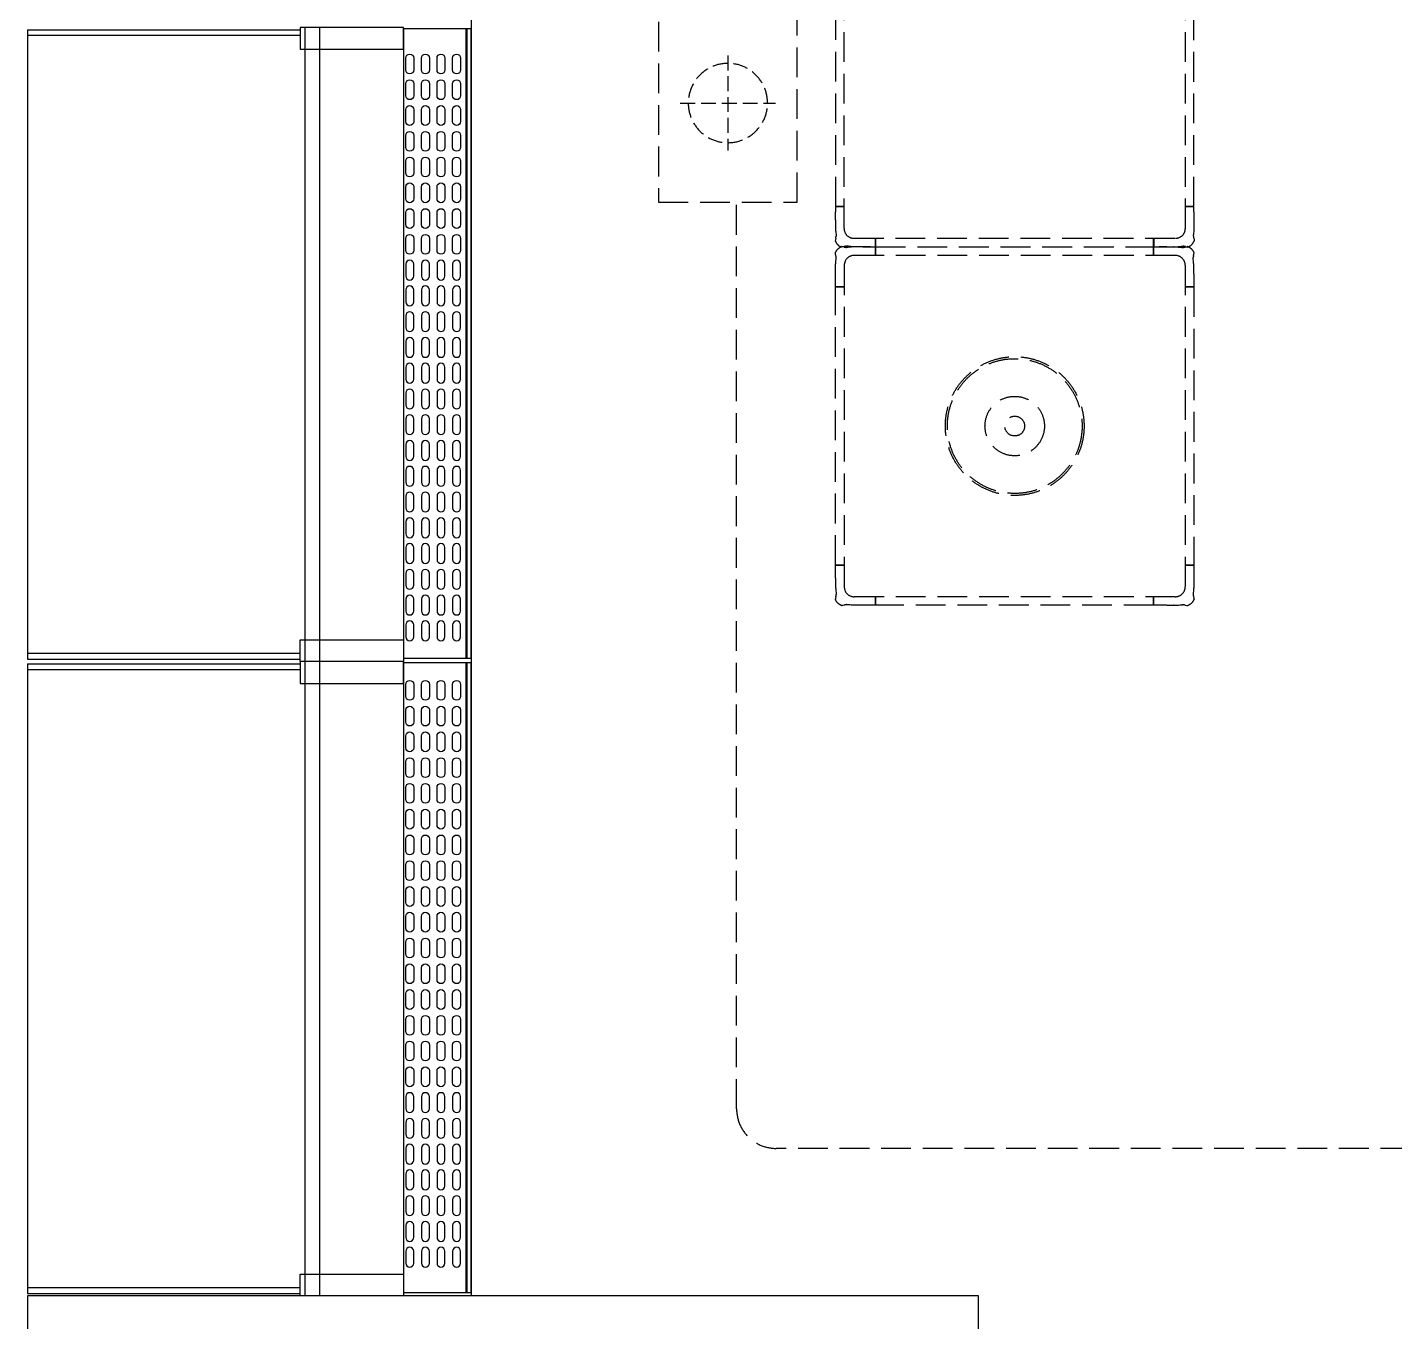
# Model space of a CAD drawing. Extents: x -284868 to 304789, y -137694 to 137894.
# Drawn here: x 56470 to 59920, y 13442 to 16707 of the extents above; entities that cross this region are included whole.
import ezdxf

# ---------------------------------------------------------------- set-up
doc = ezdxf.new("R2010")
doc.units = 0
doc.linetypes.add('DASH', pattern=[0.35, 0.25, -0.1])
doc.layers.get('0').update_dxf_attribs({"linetype": 'CONTINUOUS'})
for name, color, linetype in [('0-建筑外轮廓', 8, 'CONTINUOUS'), ('0-窗', 11, 'CONTINUOUS'), ('F-地漏', 8, 'CONTINUOUS'), ('P-平面家具', 3, 'CONTINUOUS')]:
    doc.layers.add(name, color=color, linetype=linetype)

# ---------------------------------------------------------------- blocks, each defined once
blk = doc.blocks.new('A$C3B8026B3')
for p, q in [((949.5, 52095), (949.5, 50605)), ((949.5, 50495), (949.5, 49005))]:
    blk.add_line(p, q)
at = {"elevation": 0}
for points in [[(0, 52144), (688, 52144), (688, 52129.5), (0, 52129.5)], [(0, 50556), (688, 50556), (688, 50570.5), (0, 50570.5)], [(0, 50544), (688, 50544), (688, 50529.5), (0, 50529.5)], [(0, 48956), (688, 48956), (688, 48970.5), (0, 48970.5)]]:
    blk.add_lwpolyline(points, dxfattribs=at)
for points in [[(0, 52144), (0, 50556)], [(700, 52150), (700, 50550)], [(737.5, 52150), (737.5, 50550)], [(0, 50544), (0, 48956)], [(700, 50550), (700, 48950)], [(737.5, 50550), (737.5, 48950)]]:
    blk.add_lwpolyline(points)
for points in [[(688, 52150), (688, 52095), (949.5, 52095), (949.5, 52150)], [(688, 50550), (688, 50605), (949.5, 50605), (949.5, 50550)], [(688, 50550), (688, 50495), (949.5, 50495), (949.5, 50550)], [(688, 48950), (688, 49005), (949.5, 49005), (949.5, 48950)]]:
    blk.add_lwpolyline(points, close=True)
blk = doc.blocks.new('A$C770634BF')
at = {"layer": '0-建筑外轮廓', "color": 42}
blk.add_lwpolyline([(750, -3950), (-1650, -3950), (-1650, -4150), (-950, -4150), (-950, -5250), (-1650, -5250), (-1650, -5450), (750, -5450)], close=True, dxfattribs=at)
blk = doc.blocks.new('A$C678165FB')
for p, q in [((-36642.5, 48906, 0), (-36642.6, 50494)), ((-36640.4, 48906, 0), (-36640.5, 50494)), ((-36642.5, 47306, 0), (-36642.5, 48894)), ((-36640.4, 47306, 0), (-36640.4, 48894))]:
    blk.add_line(p, q)
blk.add_lwpolyline([(-36801.8, 52098.6), (-36630.5, 52098.6), (-36630.5, 47300)])
for points in [[(-36630, 48906), (-36630.1, 50494), (-36800.6, 50494), (-36800.5, 48906)], [(-36630, 47306), (-36630, 48894), (-36800.5, 48894), (-36800.5, 47306)]]:
    blk.add_lwpolyline(points, close=True)
for points in [[(-36775, 50420), (-36775, 50390, -1), (-36795, 50390), (-36795, 50420, -0.999999)], [(-36735.6, 50420), (-36735.6, 50390, -1), (-36755.6, 50390), (-36755.6, 50420, -0.999999)], [(-36696.3, 50420), (-36696.3, 50390, -1), (-36716.3, 50390), (-36716.3, 50420, -0.999999)], [(-36656.9, 50420), (-36656.9, 50390, -1), (-36676.9, 50390), (-36676.9, 50420, -0.999999)], [(-36775, 50355), (-36775, 50325, -1), (-36795, 50325), (-36795, 50355, -0.999999)], [(-36735.6, 50355), (-36735.6, 50325, -1), (-36755.6, 50325), (-36755.6, 50355, -0.999999)], [(-36696.3, 50355), (-36696.3, 50325, -1), (-36716.3, 50325), (-36716.3, 50355, -0.999999)], [(-36656.9, 50355), (-36656.9, 50325, -1), (-36676.9, 50325), (-36676.9, 50355, -0.999999)], [(-36775, 50290), (-36775, 50260, -1), (-36795, 50260), (-36795, 50290, -0.999999)], [(-36735.6, 50290), (-36735.6, 50260, -1), (-36755.6, 50260), (-36755.6, 50290, -0.999999)], [(-36696.3, 50290), (-36696.3, 50260, -1), (-36716.3, 50260), (-36716.3, 50290, -0.999999)], [(-36656.9, 50290), (-36656.9, 50260, -1), (-36676.9, 50260), (-36676.9, 50290, -0.999999)], [(-36775, 50225), (-36775, 50195, -1), (-36795, 50195), (-36795, 50225, -0.999999)], [(-36735.6, 50225), (-36735.6, 50195, -1), (-36755.6, 50195), (-36755.6, 50225, -0.999999)], [(-36696.3, 50225), (-36696.3, 50195, -1), (-36716.3, 50195), (-36716.3, 50225, -0.999999)], [(-36656.9, 50225), (-36656.9, 50195, -1), (-36676.9, 50195), (-36676.9, 50225, -0.999999)], [(-36775, 50160), (-36775, 50130, -1), (-36795, 50130), (-36795, 50160, -0.999999)], [(-36735.6, 50160), (-36735.6, 50130, -1), (-36755.6, 50130), (-36755.6, 50160, -0.999999)], [(-36696.3, 50160), (-36696.3, 50130, -1), (-36716.3, 50130), (-36716.3, 50160, -0.999999)], [(-36656.9, 50160), (-36656.9, 50130, -1), (-36676.9, 50130), (-36676.9, 50160, -0.999999)], [(-36775, 50095), (-36775, 50065, -1), (-36795, 50065), (-36795, 50095, -0.999999)], [(-36735.6, 50095), (-36735.6, 50065, -1), (-36755.6, 50065), (-36755.6, 50095, -0.999999)], [(-36696.3, 50095), (-36696.3, 50065, -1), (-36716.3, 50065), (-36716.3, 50095, -0.999999)], [(-36656.9, 50095), (-36656.9, 50065, -1), (-36676.9, 50065), (-36676.9, 50095, -0.999999)], [(-36775, 50030), (-36775, 50000, -1), (-36795, 50000), (-36795, 50030, -0.999999)], [(-36735.6, 50030), (-36735.6, 50000, -1), (-36755.6, 50000), (-36755.6, 50030, -0.999999)], [(-36696.3, 50030), (-36696.3, 50000, -1), (-36716.3, 50000), (-36716.3, 50030, -0.999999)], [(-36656.9, 50030), (-36656.9, 50000, -1), (-36676.9, 50000), (-36676.9, 50030, -0.999999)], [(-36775, 49965), (-36775, 49935, -1), (-36795, 49935), (-36795, 49965, -0.999999)], [(-36735.6, 49965), (-36735.6, 49935, -1), (-36755.6, 49935), (-36755.6, 49965, -0.999999)], [(-36696.3, 49965), (-36696.3, 49935, -1), (-36716.3, 49935), (-36716.3, 49965, -0.999999)], [(-36656.9, 49965), (-36656.9, 49935, -1), (-36676.9, 49935), (-36676.9, 49965, -0.999999)], [(-36775, 49870), (-36775, 49900, 1), (-36795, 49900), (-36795, 49870, 0.999999)], [(-36735.6, 49870), (-36735.6, 49900, 1), (-36755.6, 49900), (-36755.6, 49870, 0.999999)], [(-36696.3, 49870), (-36696.3, 49900, 1), (-36716.3, 49900), (-36716.3, 49870, 0.999999)], [(-36656.9, 49870), (-36656.9, 49900, 1), (-36676.9, 49900), (-36676.9, 49870, 0.999999)], [(-36775, 49805), (-36775, 49835, 1), (-36795, 49835), (-36795, 49805, 0.999999)], [(-36735.6, 49805), (-36735.6, 49835, 1), (-36755.6, 49835), (-36755.6, 49805, 0.999999)], [(-36696.3, 49805), (-36696.3, 49835, 1), (-36716.3, 49835), (-36716.3, 49805, 0.999999)], [(-36656.9, 49805), (-36656.9, 49835, 1), (-36676.9, 49835), (-36676.9, 49805, 0.999999)], [(-36775, 49740), (-36775, 49770, 1), (-36795, 49770), (-36795, 49740, 0.999999)], [(-36735.6, 49740), (-36735.6, 49770, 1), (-36755.6, 49770), (-36755.6, 49740, 0.999999)], [(-36696.3, 49740), (-36696.3, 49770, 1), (-36716.3, 49770), (-36716.3, 49740, 0.999999)], [(-36656.9, 49740), (-36656.9, 49770, 1), (-36676.9, 49770), (-36676.9, 49740, 0.999999)], [(-36775, 49675), (-36775, 49705, 1), (-36795, 49705), (-36795, 49675, 0.999999)], [(-36735.6, 49675), (-36735.6, 49705, 1), (-36755.6, 49705), (-36755.6, 49675, 0.999999)], [(-36696.3, 49675), (-36696.3, 49705, 1), (-36716.3, 49705), (-36716.3, 49675, 0.999999)], [(-36656.9, 49675), (-36656.9, 49705, 1), (-36676.9, 49705), (-36676.9, 49675, 0.999999)], [(-36775, 49610), (-36775, 49640, 1), (-36795, 49640), (-36795, 49610, 0.999999)], [(-36735.6, 49610), (-36735.6, 49640, 1), (-36755.6, 49640), (-36755.6, 49610, 0.999999)], [(-36696.3, 49610), (-36696.3, 49640, 1), (-36716.3, 49640), (-36716.3, 49610, 0.999999)], [(-36656.9, 49610), (-36656.9, 49640, 1), (-36676.9, 49640), (-36676.9, 49610, 0.999999)], [(-36775, 49545), (-36775, 49575, 1), (-36795, 49575), (-36795, 49545, 0.999999)], [(-36735.6, 49545), (-36735.6, 49575, 1), (-36755.6, 49575), (-36755.6, 49545, 0.999999)], [(-36696.3, 49545), (-36696.3, 49575, 1), (-36716.3, 49575), (-36716.3, 49545, 0.999999)], [(-36656.9, 49545), (-36656.9, 49575, 1), (-36676.9, 49575), (-36676.9, 49545, 0.999999)], [(-36775, 49480), (-36775, 49510, 1), (-36795, 49510), (-36795, 49480, 0.999999)], [(-36735.6, 49480), (-36735.6, 49510, 1), (-36755.6, 49510), (-36755.6, 49480, 0.999999)], [(-36696.3, 49480), (-36696.3, 49510, 1), (-36716.3, 49510), (-36716.3, 49480, 0.999999)], [(-36656.9, 49480), (-36656.9, 49510, 1), (-36676.9, 49510), (-36676.9, 49480, 0.999999)], [(-36775, 49415), (-36775, 49445, 1), (-36795, 49445), (-36795, 49415, 0.999999)], [(-36735.6, 49415), (-36735.6, 49445, 1), (-36755.6, 49445), (-36755.6, 49415, 0.999999)], [(-36696.3, 49415), (-36696.3, 49445, 1), (-36716.3, 49445), (-36716.3, 49415, 0.999999)], [(-36656.9, 49415), (-36656.9, 49445, 1), (-36676.9, 49445), (-36676.9, 49415, 0.999999)], [(-36775, 49350), (-36775, 49380, 1), (-36795, 49380), (-36795, 49350, 0.999999)], [(-36735.6, 49350), (-36735.6, 49380, 1), (-36755.6, 49380), (-36755.6, 49350, 0.999999)], [(-36696.3, 49350), (-36696.3, 49380, 1), (-36716.3, 49380), (-36716.3, 49350, 0.999999)], [(-36656.9, 49350), (-36656.9, 49380, 1), (-36676.9, 49380), (-36676.9, 49350, 0.999999)], [(-36775, 49285), (-36775, 49315, 1), (-36795, 49315), (-36795, 49285, 0.999999)], [(-36735.6, 49285), (-36735.6, 49315, 1), (-36755.6, 49315), (-36755.6, 49285, 0.999999)], [(-36696.3, 49285), (-36696.3, 49315, 1), (-36716.3, 49315), (-36716.3, 49285, 0.999999)], [(-36656.9, 49285), (-36656.9, 49315, 1), (-36676.9, 49315), (-36676.9, 49285, 0.999999)], [(-36775, 49220), (-36775, 49250, 1), (-36795, 49250), (-36795, 49220, 0.999999)], [(-36735.6, 49220), (-36735.6, 49250, 1), (-36755.6, 49250), (-36755.6, 49220, 0.999999)], [(-36696.3, 49220), (-36696.3, 49250, 1), (-36716.3, 49250), (-36716.3, 49220, 0.999999)], [(-36656.9, 49220), (-36656.9, 49250, 1), (-36676.9, 49250), (-36676.9, 49220, 0.999999)], [(-36775, 49155), (-36775, 49185, 1), (-36795, 49185), (-36795, 49155, 0.999999)], [(-36735.6, 49155), (-36735.6, 49185, 1), (-36755.6, 49185), (-36755.6, 49155, 0.999999)], [(-36696.3, 49155), (-36696.3, 49185, 1), (-36716.3, 49185), (-36716.3, 49155, 0.999999)], [(-36656.9, 49155), (-36656.9, 49185, 1), (-36676.9, 49185), (-36676.9, 49155, 0.999999)], [(-36775, 49090), (-36775, 49120, 1), (-36795, 49120), (-36795, 49090, 0.999999)], [(-36735.6, 49090), (-36735.6, 49120, 1), (-36755.6, 49120), (-36755.6, 49090, 0.999999)], [(-36696.3, 49090), (-36696.3, 49120, 1), (-36716.3, 49120), (-36716.3, 49090, 0.999999)], [(-36656.9, 49090), (-36656.9, 49120, 1), (-36676.9, 49120), (-36676.9, 49090, 0.999999)], [(-36775, 49025), (-36775, 49055, 1), (-36795, 49055), (-36795, 49025, 0.999999)], [(-36735.6, 49025), (-36735.6, 49055, 1), (-36755.6, 49055), (-36755.6, 49025, 0.999999)], [(-36696.3, 49025), (-36696.3, 49055, 1), (-36716.3, 49055), (-36716.3, 49025, 0.999999)], [(-36656.9, 49025), (-36656.9, 49055, 1), (-36676.9, 49055), (-36676.9, 49025, 0.999999)], [(-36775, 48960), (-36775, 48990, 1), (-36795, 48990), (-36795, 48960, 0.999999)], [(-36735.6, 48960), (-36735.6, 48990, 1), (-36755.6, 48990), (-36755.6, 48960, 0.999999)], [(-36696.3, 48960), (-36696.3, 48990, 1), (-36716.3, 48990), (-36716.3, 48960, 0.999999)], [(-36656.9, 48960), (-36656.9, 48990, 1), (-36676.9, 48990), (-36676.9, 48960, 0.999999)], [(-36775, 48840), (-36775, 48810, -1), (-36795, 48810), (-36795, 48840, -0.999999)], [(-36735.6, 48840), (-36735.6, 48810, -1), (-36755.6, 48810), (-36755.6, 48840, -0.999999)], [(-36696.3, 48840), (-36696.3, 48810, -1), (-36716.3, 48810), (-36716.3, 48840, -0.999999)], [(-36656.9, 48840), (-36656.9, 48810, -1), (-36676.9, 48810), (-36676.9, 48840, -0.999999)], [(-36775, 48775), (-36775, 48745, -1), (-36795, 48745), (-36795, 48775, -0.999999)], [(-36735.6, 48775), (-36735.6, 48745, -1), (-36755.6, 48745), (-36755.6, 48775, -0.999999)], [(-36696.3, 48775), (-36696.3, 48745, -1), (-36716.3, 48745), (-36716.3, 48775, -0.999999)], [(-36656.9, 48775), (-36656.9, 48745, -1), (-36676.9, 48745), (-36676.9, 48775, -0.999999)], [(-36775, 48710), (-36775, 48680, -1), (-36795, 48680), (-36795, 48710, -0.999999)], [(-36735.6, 48710), (-36735.6, 48680, -1), (-36755.6, 48680), (-36755.6, 48710, -0.999999)], [(-36696.3, 48710), (-36696.3, 48680, -1), (-36716.3, 48680), (-36716.3, 48710, -0.999999)], [(-36656.9, 48710), (-36656.9, 48680, -1), (-36676.9, 48680), (-36676.9, 48710, -0.999999)], [(-36775, 48645), (-36775, 48615, -1), (-36795, 48615), (-36795, 48645, -0.999999)], [(-36735.6, 48645), (-36735.6, 48615, -1), (-36755.6, 48615), (-36755.6, 48645, -0.999999)], [(-36696.3, 48645), (-36696.3, 48615, -1), (-36716.3, 48615), (-36716.3, 48645, -0.999999)], [(-36656.9, 48645), (-36656.9, 48615, -1), (-36676.9, 48615), (-36676.9, 48645, -0.999999)], [(-36775, 48580), (-36775, 48550, -1), (-36795, 48550), (-36795, 48580, -0.999999)], [(-36735.6, 48580), (-36735.6, 48550, -1), (-36755.6, 48550), (-36755.6, 48580, -0.999999)], [(-36696.3, 48580), (-36696.3, 48550, -1), (-36716.3, 48550), (-36716.3, 48580, -0.999999)], [(-36656.9, 48580), (-36656.9, 48550, -1), (-36676.9, 48550), (-36676.9, 48580, -0.999999)], [(-36775, 48515), (-36775, 48485, -1), (-36795, 48485), (-36795, 48515, -0.999999)], [(-36735.6, 48515), (-36735.6, 48485, -1), (-36755.6, 48485), (-36755.6, 48515, -0.999999)], [(-36696.3, 48515), (-36696.3, 48485, -1), (-36716.3, 48485), (-36716.3, 48515, -0.999999)], [(-36656.9, 48515), (-36656.9, 48485, -1), (-36676.9, 48485), (-36676.9, 48515, -0.999999)], [(-36775, 48450), (-36775, 48420, -1), (-36795, 48420), (-36795, 48450, -0.999999)], [(-36735.6, 48450), (-36735.6, 48420, -1), (-36755.6, 48420), (-36755.6, 48450, -0.999999)], [(-36696.3, 48450), (-36696.3, 48420, -1), (-36716.3, 48420), (-36716.3, 48450, -0.999999)], [(-36656.9, 48450), (-36656.9, 48420, -1), (-36676.9, 48420), (-36676.9, 48450, -0.999999)], [(-36775, 48385), (-36775, 48355, -1), (-36795, 48355), (-36795, 48385, -0.999999)], [(-36735.6, 48385), (-36735.6, 48355, -1), (-36755.6, 48355), (-36755.6, 48385, -0.999999)], [(-36696.3, 48385), (-36696.3, 48355, -1), (-36716.3, 48355), (-36716.3, 48385, -0.999999)], [(-36656.9, 48385), (-36656.9, 48355, -1), (-36676.9, 48355), (-36676.9, 48385, -0.999999)], [(-36775, 48320), (-36775, 48290, -1), (-36795, 48290), (-36795, 48320, -0.999999)], [(-36735.6, 48320), (-36735.6, 48290, -1), (-36755.6, 48290), (-36755.6, 48320, -0.999999)], [(-36696.3, 48320), (-36696.3, 48290, -1), (-36716.3, 48290), (-36716.3, 48320, -0.999999)], [(-36656.9, 48320), (-36656.9, 48290, -1), (-36676.9, 48290), (-36676.9, 48320, -0.999999)], [(-36775, 48255), (-36775, 48225, -1), (-36795, 48225), (-36795, 48255, -0.999999)], [(-36735.6, 48255), (-36735.6, 48225, -1), (-36755.6, 48225), (-36755.6, 48255, -0.999999)], [(-36696.3, 48255), (-36696.3, 48225, -1), (-36716.3, 48225), (-36716.3, 48255, -0.999999)], [(-36656.9, 48255), (-36656.9, 48225, -1), (-36676.9, 48225), (-36676.9, 48255, -0.999999)], [(-36775, 48190), (-36775, 48160, -1), (-36795, 48160), (-36795, 48190, -0.999999)], [(-36735.6, 48190), (-36735.6, 48160, -1), (-36755.6, 48160), (-36755.6, 48190, -0.999999)], [(-36696.3, 48190), (-36696.3, 48160, -1), (-36716.3, 48160), (-36716.3, 48190, -0.999999)], [(-36656.9, 48190), (-36656.9, 48160, -1), (-36676.9, 48160), (-36676.9, 48190, -0.999999)], [(-36775, 48125), (-36775, 48095, -1), (-36795, 48095), (-36795, 48125, -0.999999)], [(-36735.6, 48125), (-36735.6, 48095, -1), (-36755.6, 48095), (-36755.6, 48125, -0.999999)], [(-36696.3, 48125), (-36696.3, 48095, -1), (-36716.3, 48095), (-36716.3, 48125, -0.999999)], [(-36656.9, 48125), (-36656.9, 48095, -1), (-36676.9, 48095), (-36676.9, 48125, -0.999999)], [(-36775, 48060), (-36775, 48030, -1), (-36795, 48030), (-36795, 48060, -0.999999)], [(-36735.6, 48060), (-36735.6, 48030, -1), (-36755.6, 48030), (-36755.6, 48060, -0.999999)], [(-36696.3, 48060), (-36696.3, 48030, -1), (-36716.3, 48030), (-36716.3, 48060, -0.999999)], [(-36656.9, 48060), (-36656.9, 48030, -1), (-36676.9, 48030), (-36676.9, 48060, -0.999999)], [(-36775, 47995), (-36775, 47965, -1), (-36795, 47965), (-36795, 47995, -0.999999)], [(-36735.6, 47995), (-36735.6, 47965, -1), (-36755.6, 47965), (-36755.6, 47995, -0.999999)], [(-36696.3, 47995), (-36696.3, 47965, -1), (-36716.3, 47965), (-36716.3, 47995, -0.999999)], [(-36656.9, 47995), (-36656.9, 47965, -1), (-36676.9, 47965), (-36676.9, 47995, -0.999999)], [(-36775, 47930), (-36775, 47900, -1), (-36795, 47900), (-36795, 47930, -0.999999)], [(-36735.6, 47930), (-36735.6, 47900, -1), (-36755.6, 47900), (-36755.6, 47930, -0.999999)], [(-36696.3, 47930), (-36696.3, 47900, -1), (-36716.3, 47900), (-36716.3, 47930, -0.999999)], [(-36656.9, 47930), (-36656.9, 47900, -1), (-36676.9, 47900), (-36676.9, 47930, -0.999999)], [(-36775, 47865), (-36775, 47835, -1), (-36795, 47835), (-36795, 47865, -0.999999)], [(-36735.6, 47865), (-36735.6, 47835, -1), (-36755.6, 47835), (-36755.6, 47865, -0.999999)], [(-36696.3, 47865), (-36696.3, 47835, -1), (-36716.3, 47835), (-36716.3, 47865, -0.999999)], [(-36656.9, 47865), (-36656.9, 47835, -1), (-36676.9, 47835), (-36676.9, 47865, -0.999999)], [(-36775, 47770), (-36775, 47800, 1), (-36795, 47800), (-36795, 47770, 0.999999)], [(-36735.6, 47770), (-36735.6, 47800, 1), (-36755.6, 47800), (-36755.6, 47770, 0.999999)], [(-36696.3, 47770), (-36696.3, 47800, 1), (-36716.3, 47800), (-36716.3, 47770, 0.999999)], [(-36656.9, 47770), (-36656.9, 47800, 1), (-36676.9, 47800), (-36676.9, 47770, 0.999999)], [(-36775, 47705), (-36775, 47735, 1), (-36795, 47735), (-36795, 47705, 0.999999)], [(-36735.6, 47705), (-36735.6, 47735, 1), (-36755.6, 47735), (-36755.6, 47705, 0.999999)], [(-36696.3, 47705), (-36696.3, 47735, 1), (-36716.3, 47735), (-36716.3, 47705, 0.999999)], [(-36656.9, 47705), (-36656.9, 47735, 1), (-36676.9, 47735), (-36676.9, 47705, 0.999999)], [(-36775, 47640), (-36775, 47670, 1), (-36795, 47670), (-36795, 47640, 0.999999)], [(-36735.6, 47640), (-36735.6, 47670, 1), (-36755.6, 47670), (-36755.6, 47640, 0.999999)], [(-36696.3, 47640), (-36696.3, 47670, 1), (-36716.3, 47670), (-36716.3, 47640, 0.999999)], [(-36656.9, 47640), (-36656.9, 47670, 1), (-36676.9, 47670), (-36676.9, 47640, 0.999999)], [(-36775, 47575), (-36775, 47605, 1), (-36795, 47605), (-36795, 47575, 0.999999)], [(-36735.6, 47575), (-36735.6, 47605, 1), (-36755.6, 47605), (-36755.6, 47575, 0.999999)], [(-36696.3, 47575), (-36696.3, 47605, 1), (-36716.3, 47605), (-36716.3, 47575, 0.999999)], [(-36656.9, 47575), (-36656.9, 47605, 1), (-36676.9, 47605), (-36676.9, 47575, 0.999999)], [(-36775, 47510), (-36775, 47540, 1), (-36795, 47540), (-36795, 47510, 0.999999)], [(-36735.6, 47510), (-36735.6, 47540, 1), (-36755.6, 47540), (-36755.6, 47510, 0.999999)], [(-36696.3, 47510), (-36696.3, 47540, 1), (-36716.3, 47540), (-36716.3, 47510, 0.999999)], [(-36656.9, 47510), (-36656.9, 47540, 1), (-36676.9, 47540), (-36676.9, 47510, 0.999999)], [(-36775, 47445), (-36775, 47475, 1), (-36795, 47475), (-36795, 47445, 0.999999)], [(-36735.6, 47445), (-36735.6, 47475, 1), (-36755.6, 47475), (-36755.6, 47445, 0.999999)], [(-36696.3, 47445), (-36696.3, 47475, 1), (-36716.3, 47475), (-36716.3, 47445, 0.999999)], [(-36656.9, 47445), (-36656.9, 47475, 1), (-36676.9, 47475), (-36676.9, 47445, 0.999999)], [(-36775, 47380), (-36775, 47410, 1), (-36795, 47410), (-36795, 47380, 0.999999)], [(-36735.6, 47380), (-36735.6, 47410, 1), (-36755.6, 47410), (-36755.6, 47380, 0.999999)], [(-36696.3, 47380), (-36696.3, 47410, 1), (-36716.3, 47410), (-36716.3, 47380, 0.999999)], [(-36656.9, 47380), (-36656.9, 47410, 1), (-36676.9, 47410), (-36676.9, 47380, 0.999999)]]:
    blk.add_lwpolyline(points, format="xyb", close=True)
blk = doc.blocks.new('dsa')
at = {"layer": 'P-平面家具', "linetype": 'DASH', "ltscale": 300}
for p, q in [((-57228.1, -249540.9), (-57228.1, -248410.5)), ((-56367, -249540.9), (-56367, -248410.5)), ((-57249.7, -248465.5), (-57249.7, -249485.9)), ((-56345.4, -249485.9), (-56345.4, -248465.5)), ((-57249.7, -249485.9), (-57249.6, -249485.9)), ((-57249.6, -249486.9), (-57249.7, -249486.9)), ((-57249.7, -249486.9), (-57249.7, -249499.5)), ((-57228.1, -249485.9), (-57249.6, -249485.9)), ((-57228.1, -249486.9), (-57249.6, -249486.9)), ((-57248.6, -249485.9), (-57248.7, -249485.9)), ((-57248.7, -249485.9), (-57248.7, -249486.9)), ((-57228.1, -249485.9), (-57248.6, -249485.9)), ((-56346.5, -249485.9), (-56367, -249485.9)), ((-56345.5, -249485.9), (-56367, -249485.9)), ((-56345.5, -249486.9), (-56367, -249486.9)), ((-56346.5, -249485.9), (-56346.4, -249485.9)), ((-56346.4, -249486.9), (-56346.4, -249485.9)), ((-56345.4, -249485.9), (-56345.5, -249485.9)), ((-56345.5, -249486.9), (-56345.4, -249486.9)), ((-56345.4, -249499.5), (-56345.4, -249486.9)), ((-57249.8, -249536.1), (-57249.8, -249535.9)), ((-56345.3, -249536.1), (-56345.3, -249535.9)), ((-57203.1, -249565.9), (-56392, -249565.9)), ((-57149.1, -249587.4), (-57149.1, -249565.9)), ((-57149.1, -249586.4), (-57149.1, -249565.9)), ((-57148.1, -249587.4), (-57148.1, -249565.9)), ((-56447, -249586.4), (-56447, -249565.9)), ((-56447, -249587.4), (-56447, -249565.9)), ((-56446, -249587.4), (-56446, -249565.9)), ((-56392.3, -249609.1), (-57202.7, -249609.1)), ((-57198.1, -249587.6), (-57198.3, -249587.6)), ((-57197.7, -249587.4), (-57197.9, -249587.4)), ((-57161.7, -249587.5), (-57149.1, -249587.5)), ((-57161.3, -249587.5), (-57148.7, -249587.5)), ((-57149.1, -249586.4), (-57149.1, -249586.5)), ((-57149.1, -249586.5), (-57148.1, -249586.5)), ((-57149.1, -249587.4), (-57149.1, -249587.5)), ((-57148.7, -249587.5), (-57148.7, -249587.5)), ((-57148.7, -249609.1), (-57148.7, -249587.5)), ((-57148.7, -249609.1), (-57148.7, -249588.5)), ((-57148.7, -249588.5), (-57148.7, -249588.5)), ((-57148.7, -249588.5), (-57147.7, -249588.5)), ((-57148.1, -249587.5), (-57148.1, -249587.4)), ((-57148.1, -249587.5), (-56447, -249587.5)), ((-57147.7, -249587.5), (-57147.7, -249587.5)), ((-57147.7, -249609.1), (-57147.7, -249587.5)), ((-57147.7, -249587.5), (-56447.3, -249587.5)), ((-56447.3, -249587.5), (-56447.3, -249587.5)), ((-56447.3, -249609.1), (-56447.3, -249587.5)), ((-56447.3, -249609.1), (-56447.3, -249588.5)), ((-56447.3, -249588.5), (-56447.3, -249588.5)), ((-56447.3, -249588.5), (-56446.3, -249588.5)), ((-56447, -249586.4), (-56447, -249586.5)), ((-56447, -249586.5), (-56446, -249586.5)), ((-56447, -249587.5), (-56447, -249587.4)), ((-56446.3, -249587.5), (-56446.3, -249587.5)), ((-56446.3, -249609.1), (-56446.3, -249587.5)), ((-56446.3, -249587.5), (-56433.8, -249587.5)), ((-56446, -249587.4), (-56446, -249587.5)), ((-56446, -249587.5), (-56433.4, -249587.5)), ((-56397.1, -249587.4), (-56397.4, -249587.4)), ((-56396.8, -249587.6), (-56397, -249587.6)), ((-57249.4, -249639.1), (-57249.4, -249638.8)), ((-57227.7, -249634.1), (-57227.7, -250445.1)), ((-56367.3, -249634.1), (-56367.3, -250445.1)), ((-56345.6, -249639.1), (-56345.6, -249638.8)), ((-57249.3, -249688.1), (-57249.3, -249675.5)), ((-56345.7, -249675.5), (-56345.7, -249688.1)), ((-57249.3, -249688.1), (-57249.3, -249688.1)), ((-57227.7, -249688.1), (-57249.3, -249688.1)), ((-57249.3, -249689.1), (-57249.3, -249689.1)), ((-57227.7, -249689.1), (-57249.3, -249689.1)), ((-57249.3, -250390.1), (-57249.3, -249689.1)), ((-57227.7, -249688.1), (-57248.3, -249688.1)), ((-57248.3, -249688.1), (-57248.3, -249688.1)), ((-57248.3, -249689.1), (-57248.3, -249688.1)), ((-56345.8, -249688.1), (-56367.3, -249688.1)), ((-56346.8, -249688.1), (-56367.3, -249688.1)), ((-56345.8, -249689.1), (-56367.3, -249689.1)), ((-56346.8, -249688.1), (-56346.7, -249688.1)), ((-56346.7, -249688.1), (-56346.7, -249689.1)), ((-56345.8, -249688.1), (-56345.7, -249688.1)), ((-56345.7, -249689.1), (-56345.8, -249689.1)), ((-56345.7, -249689.1), (-56345.7, -250390.1)), ((-57249.3, -250390.1), (-57249.3, -250390.1)), ((-57227.7, -250390.1), (-57249.3, -250390.1)), ((-57249.3, -250391.1), (-57249.3, -250391.1)), ((-57227.7, -250391.1), (-57249.3, -250391.1)), ((-57249.3, -250403.7), (-57249.3, -250391.1)), ((-57227.7, -250390.1), (-57248.3, -250390.1)), ((-57248.3, -250390.1), (-57248.3, -250390.1)), ((-57248.3, -250391.1), (-57248.3, -250390.1)), ((-56346.8, -250390.1), (-56367.3, -250390.1)), ((-56345.8, -250390.1), (-56367.3, -250390.1)), ((-56345.8, -250391.1), (-56367.3, -250391.1)), ((-56346.8, -250390.1), (-56346.7, -250390.1)), ((-56346.7, -250390.1), (-56346.7, -250391.1)), ((-56345.7, -250390.1), (-56345.8, -250390.1)), ((-56345.8, -250391.1), (-56345.7, -250391.1)), ((-56345.7, -250391.1), (-56345.7, -250403.7)), ((-57249.4, -250440.4), (-57249.4, -250440.1)), ((-56392.3, -250470.1), (-57202.7, -250470.1)), ((-57148.7, -250491.7), (-57148.7, -250470.1)), ((-57148.7, -250490.7), (-57148.7, -250470.1)), ((-57147.7, -250491.7), (-57147.7, -250470.1)), ((-56447.3, -250490.7), (-56447.3, -250470.1)), ((-56447.3, -250491.7), (-56447.3, -250470.1)), ((-56446.3, -250491.7), (-56446.3, -250470.1)), ((-56345.6, -250440.4), (-56345.6, -250440.1)), ((-57197.7, -250491.8), (-57197.9, -250491.8)), ((-57148.7, -250491.7), (-57161.3, -250491.7)), ((-57148.7, -250490.7), (-57148.7, -250490.7)), ((-57147.7, -250490.7), (-57148.7, -250490.7)), ((-57148.7, -250491.7), (-57148.7, -250491.7)), ((-57147.7, -250491.7), (-57147.7, -250491.7)), ((-56447.3, -250491.7), (-57147.7, -250491.7)), ((-56447.3, -250490.7), (-56447.3, -250490.7)), ((-56446.3, -250490.7), (-56447.3, -250490.7)), ((-56447.3, -250491.7), (-56447.3, -250491.7)), ((-56446.3, -250491.7), (-56446.3, -250491.7)), ((-56433.8, -250491.7), (-56446.3, -250491.7)), ((-56397.1, -250491.8), (-56397.4, -250491.8))]:
    blk.add_line(p, q, dxfattribs=at)
for points in [[(-57249.7, -249519.1), (-57249.7, -249531.4), (-57249.8, -249535.9)], [(-57249.8, -249536.1), (-57249.8, -249538.2), (-57249.7, -249540.1), (-57249.7, -249541.8), (-57249.6, -249543.4), (-57249.4, -249546.2), (-57249.2, -249548.7), (-57248.9, -249551.9), (-57248.4, -249555.5), (-57248.2, -249557.1), (-57248.1, -249558.4), (-57248.1, -249558.9), (-57248.1, -249559.4), (-57248.1, -249559.9), (-57248.1, -249560.2), (-57248.1, -249560.5)], [(-56345.3, -249536.1), (-56345.3, -249538.2), (-56345.3, -249540.1), (-56345.4, -249541.8), (-56345.5, -249543.4), (-56345.7, -249546.2), (-56345.9, -249548.7), (-56346.2, -249551.9), (-56346.7, -249555.5), (-56346.8, -249557.1), (-56347, -249558.4), (-56347, -249558.9), (-56347, -249559.4), (-56347, -249559.9), (-56347, -249560.2), (-56346.9, -249560.5)], [(-56345.4, -249519.1), (-56345.3, -249531.4), (-56345.3, -249535.9)], [(-57249.2, -249565.9), (-57250, -249569.7), (-57250.4, -249572)], [(-56345.9, -249565.9), (-56345.1, -249569.7), (-56344.7, -249572)], [(-57248.8, -249609), (-57249.6, -249605.2), (-57250, -249603)], [(-57228.1, -249587), (-57231.9, -249587.8), (-57234.2, -249588.2)], [(-57227.8, -249587.9), (-57231.6, -249587.2), (-57233.8, -249586.7)], [(-57198.3, -249587.6), (-57200.4, -249587.6), (-57202.3, -249587.5), (-57204, -249587.5), (-57205.6, -249587.4), (-57208.4, -249587.2), (-57210.9, -249587), (-57214.1, -249586.7), (-57217.7, -249586.2), (-57219.3, -249586), (-57220.6, -249585.9), (-57221.1, -249585.9), (-57221.6, -249585.9), (-57222.1, -249585.9), (-57222.4, -249585.9), (-57222.7, -249585.9)], [(-57197.9, -249587.4), (-57200, -249587.4), (-57201.9, -249587.4), (-57203.6, -249587.5), (-57205.3, -249587.5), (-57208.1, -249587.7), (-57210.5, -249587.9), (-57213.7, -249588.3), (-57217.4, -249588.7), (-57218.9, -249588.9), (-57220.2, -249589), (-57220.8, -249589.1), (-57221.3, -249589.1), (-57221.7, -249589.1), (-57222.1, -249589.1), (-57222.4, -249589)], [(-57181.3, -249587.5), (-57193.6, -249587.5), (-57198.1, -249587.6)], [(-57180.9, -249587.4), (-57193.2, -249587.4), (-57197.7, -249587.4)], [(-56414.1, -249587.4), (-56401.8, -249587.4), (-56397.4, -249587.4)], [(-56413.8, -249587.5), (-56401.5, -249587.5), (-56397, -249587.6)], [(-56397.1, -249587.4), (-56395, -249587.4), (-56393.1, -249587.4), (-56391.4, -249587.5), (-56389.8, -249587.5), (-56387, -249587.7), (-56384.6, -249587.9), (-56381.3, -249588.3), (-56377.7, -249588.7), (-56376.2, -249588.9), (-56374.8, -249589), (-56374.3, -249589.1), (-56373.8, -249589.1), (-56373.3, -249589.1), (-56373, -249589.1), (-56372.7, -249589)], [(-56396.8, -249587.6), (-56394.7, -249587.6), (-56392.8, -249587.5), (-56391.1, -249587.5), (-56389.5, -249587.4), (-56386.6, -249587.2), (-56384.2, -249587), (-56381, -249586.7), (-56377.3, -249586.2), (-56375.8, -249586), (-56374.5, -249585.9), (-56373.9, -249585.9), (-56373.4, -249585.9), (-56373, -249585.9), (-56372.6, -249585.9), (-56372.4, -249585.9)], [(-56367.3, -249587.9), (-56363.5, -249587.2), (-56361.2, -249586.7)], [(-56366.9, -249587), (-56363.2, -249587.8), (-56360.9, -249588.2)], [(-56346.2, -249609), (-56345.5, -249605.2), (-56345, -249603)], [(-57249.4, -249638.8), (-57249.4, -249636.8), (-57249.4, -249634.8), (-57249.3, -249633.2), (-57249.3, -249631.5), (-57249.1, -249628.7), (-57248.9, -249626.3), (-57248.5, -249623.1), (-57248.1, -249619.4), (-57247.9, -249617.9), (-57247.8, -249616.6), (-57247.7, -249616), (-57247.7, -249615.5), (-57247.7, -249615.1), (-57247.7, -249614.7), (-57247.8, -249614.4)], [(-57249.3, -249655.8), (-57249.4, -249643.6), (-57249.4, -249639.1)], [(-56345.6, -249638.8), (-56345.6, -249636.8), (-56345.7, -249634.8), (-56345.7, -249633.2), (-56345.8, -249631.5), (-56346, -249628.7), (-56346.2, -249626.3), (-56346.6, -249623.1), (-56347, -249619.4), (-56347.2, -249617.9), (-56347.3, -249616.6), (-56347.3, -249616), (-56347.4, -249615.5), (-56347.4, -249615.1), (-56347.3, -249614.7), (-56347.3, -249614.4)], [(-56345.7, -249655.8), (-56345.7, -249643.6), (-56345.6, -249639.1)], [(-57249.3, -250423.4), (-57249.4, -250435.6), (-57249.4, -250440.1)], [(-56345.7, -250423.4), (-56345.7, -250435.6), (-56345.6, -250440.1)], [(-57248.8, -250470.2), (-57249.6, -250474), (-57250, -250476.2)], [(-57249.4, -250440.4), (-57249.4, -250442.5), (-57249.4, -250444.4), (-57249.3, -250446.1), (-57249.3, -250447.7), (-57249.1, -250450.5), (-57248.9, -250452.9), (-57248.5, -250456.2), (-57248.1, -250459.8), (-57247.9, -250461.3), (-57247.8, -250462.6), (-57247.7, -250463.2), (-57247.7, -250463.7), (-57247.7, -250464.1), (-57247.7, -250464.5), (-57247.8, -250464.8)], [(-56345.6, -250440.4), (-56345.6, -250442.5), (-56345.7, -250444.4), (-56345.7, -250446.1), (-56345.8, -250447.7), (-56346, -250450.5), (-56346.2, -250452.9), (-56346.6, -250456.2), (-56347, -250459.8), (-56347.2, -250461.3), (-56347.3, -250462.6), (-56347.3, -250463.2), (-56347.4, -250463.7), (-56347.4, -250464.1), (-56347.3, -250464.5), (-56347.3, -250464.8)], [(-56346.2, -250470.2), (-56345.5, -250474), (-56345, -250476.2)], [(-57227.8, -250491.3), (-57231.6, -250492), (-57233.8, -250492.5)], [(-57197.9, -250491.8), (-57200, -250491.8), (-57201.9, -250491.8), (-57203.6, -250491.8), (-57205.3, -250491.7), (-57208.1, -250491.5), (-57210.5, -250491.3), (-57213.7, -250490.9), (-57217.4, -250490.5), (-57218.9, -250490.3), (-57220.2, -250490.2), (-57220.8, -250490.1), (-57221.3, -250490.1), (-57221.7, -250490.1), (-57222.1, -250490.2), (-57222.4, -250490.2)], [(-57180.9, -250491.8), (-57193.2, -250491.8), (-57197.7, -250491.8)], [(-56414.1, -250491.8), (-56401.8, -250491.8), (-56397.4, -250491.8)], [(-56397.1, -250491.8), (-56395, -250491.8), (-56393.1, -250491.8), (-56391.4, -250491.8), (-56389.8, -250491.7), (-56387, -250491.5), (-56384.6, -250491.3), (-56381.3, -250490.9), (-56377.7, -250490.5), (-56376.2, -250490.3), (-56374.8, -250490.2), (-56374.3, -250490.1), (-56373.8, -250490.1), (-56373.3, -250490.1), (-56373, -250490.2), (-56372.7, -250490.2)], [(-56367.3, -250491.3), (-56363.5, -250492), (-56361.2, -250492.5)]]:
    blk.add_lwpolyline(points, dxfattribs=at)
for radius in [175, 170]:
    blk.add_circle((-56797.5, -250039.6), radius, dxfattribs=at)
at = {"layer": 'P-平面家具', "color": 251, "linetype": 'DASH', "ltscale": 300}
for radius in [75, 25]:
    blk.add_circle((-56797.5, -250039.6), radius, dxfattribs=at)
at = {"layer": 'P-平面家具', "linetype": 'DASH', "ltscale": 300}
for centre, radius, start, end in [((-65733.2, -249497.2), 8483.5, 359.8523, 359.98496), ((-47861.9, -249497.2), 8483.5, 180.01504, 180.1477), ((-57203.1, -249540.9), 25, 180, 270), ((-56392, -249540.9), 25, 270, 0), ((-57249.7, -249572.1), 0.745, 169.5381, 201.808), ((-57579.1, -249497.4), 337, 348.2606, 348.838), ((-57401.6, -249532.5), 156, 348.8878, 349.6745), ((-56193.4, -249532.5), 156, 190.3255, 191.1122), ((-56015.9, -249497.4), 337, 191.162, 191.7394), ((-56345.4, -249572.1), 0.745, 338.192, 10.4619), ((-57249.3, -249602.8), 0.745, 158.192, 190.4619), ((-57578.8, -249677.6), 337, 11.162, 11.7394), ((-57234.3, -249587.5), 0.745, 248.192, 280.4619), ((-57234, -249587.5), 0.745, 79.5381, 111.808), ((-57159.6, -249916.9), 337, 101.162, 101.7394), ((-57159.2, -249258), 337, 258.2606, 258.838), ((-57202.7, -249634.1), 25, 90, 180), ((-57194.7, -249739.4), 156, 100.3255, 101.1122), ((-57194.4, -249435.5), 156, 258.8878, 259.6745), ((-57159.4, -258071), 8483.5, 90.01504, 90.14771), ((-57159.1, -241104), 8483.5, 269.85229, 269.98496), ((-56436, -241104), 8483.5, 270.01504, 270.1477), ((-56435.6, -258071), 8483.5, 89.85229, 89.98496), ((-56392.3, -249634.1), 25, 360, 90), ((-56400.7, -249435.5), 156, 280.3255, 281.1122), ((-56400.3, -249739.4), 156, 78.8878, 79.6745), ((-56435.8, -249258), 337, 281.162, 281.7394), ((-56435.5, -249916.9), 337, 78.2606, 78.838), ((-56361.1, -249587.5), 0.745, 68.192, 100.4619), ((-56360.8, -249587.5), 0.745, 259.5381, 291.808), ((-56016.3, -249677.6), 337, 168.2606, 168.838), ((-56345.8, -249602.8), 0.745, 349.5381, 21.808), ((-57401.3, -249642.4), 156, 10.3255, 11.1122), ((-56193.8, -249642.4), 156, 168.8878, 169.6745), ((-65732.8, -249677.7), 8483.5, 0.01504, 0.1477), ((-47862.3, -249677.7), 8483.5, 179.85229, 179.98496), ((-65732.8, -250401.5), 8483.5, 359.8523, 359.98496), ((-47862.3, -250401.5), 8483.5, 180.01504, 180.14771), ((-57578.8, -250401.7), 337, 348.2606, 348.838), ((-57401.3, -250436.8), 156, 348.8878, 349.6745), ((-57202.7, -250445.1), 25, 180, 270), ((-56392.3, -250445.1), 25, 270, 360), ((-56193.8, -250436.8), 156, 190.3255, 191.1122), ((-56016.3, -250401.7), 337, 191.162, 191.7394), ((-57249.3, -250476.4), 0.745, 169.5381, 201.808), ((-57234, -250491.7), 0.745, 248.192, 280.4619), ((-57159.2, -250821.2), 337, 101.162, 101.7394), ((-57194.4, -250643.7), 156, 100.3255, 101.1122), ((-57159.1, -258975.2), 8483.5, 90.01504, 90.14771), ((-56436, -258975.2), 8483.5, 89.8523, 89.98496), ((-56400.7, -250643.7), 156, 78.8878, 79.6745), ((-56435.8, -250821.2), 337, 78.2606, 78.838), ((-56361.1, -250491.7), 0.745, 259.5381, 291.808), ((-56345.8, -250476.4), 0.745, 338.192, 10.4619)]:
    blk.add_arc(centre, radius, start, end, dxfattribs=at)
for centre, major_axis, start_param, end_param in [((-57141.2, -249484.4), (-103.5, -96.9), -0.168078, 0.014434), ((-56453.9, -249484.4), (-103.5, 96.9), 3.127158, 3.30967), ((-57146.6, -249479), (-96.9, -103.5), -0.014434, 0.168078), ((-56448.5, -249479), (-96.9, 103.5), 2.973515, 3.156027)]:
    blk.add_ellipse(centre, major_axis=major_axis, ratio=0.435591, start_param=start_param, end_param=end_param, dxfattribs=at)
at = {"layer": 'P-平面家具', "linetype": 'DASH', "ltscale": 300, "extrusion": (0, 0, -1)}
for centre, major_axis, start_param, end_param in [((-57140.9, -249690.6), (-103.5, 96.9), -0.168078, 0.014435), ((-57146.2, -249695.9), (-96.9, 103.5), -0.014434, 0.168078), ((-56448.8, -249695.9), (96.9, 103.5), -0.168078, 0.014434), ((-56454.2, -249690.6), (103.5, 96.9), -0.014434, 0.168078), ((-57140.9, -250388.6), (103.5, 96.9), 3.127158, 3.30967), ((-57146.2, -250383.3), (96.9, 103.5), 2.973515, 3.156027), ((-56448.8, -250383.3), (-96.9, 103.5), 3.127158, 3.30967), ((-56454.2, -250388.6), (-103.5, 96.9), 2.973515, 3.156027)]:
    blk.add_ellipse(centre, major_axis=major_axis, ratio=0.435591, start_param=start_param, end_param=end_param, dxfattribs=at)
blk = doc.blocks.new('luodideng001')
at = {"layer": 'P-平面家具', "color": 251, "linetype": 'DASH', "ltscale": 300}
for points in [[(869232.1, 29115.1), (869232.1, 28635.1)], [(869472.1, 28875.1), (868992.1, 28875.1)]]:
    blk.add_lwpolyline(points, dxfattribs=at)
at = {"layer": 'P-平面家具', "linetype": 'DASH', "ltscale": 300}
blk.add_circle((869232.1, 28875.1), 200, dxfattribs=at)

msp = doc.modelspace()

# ---------------------------------------------------------------- linework, layer by layer
at = {"layer": 'P-平面家具', "color": 251, "linetype": 'DASH', "ltscale": 300}
msp.add_lwpolyline([(58259.8, 17666.4), (58259.8, 18449.4, -0.414214), (58359.8, 18549.4), (63739.8, 18549.4, -0.414214), (63839.8, 18449.4), (63839.8, 13979.3, -0.414214), (63739.8, 13879.3), (58359.8, 13879.3, -0.414214), (58259.8, 13979.3), (58259.8, 16266.4)], format="xyb", dxfattribs=at)
at = {"layer": 'P-平面家具', "linetype": 'DASH', "ltscale": 300}
msp.add_lwpolyline([(58412.8, 17666.4), (58062.8, 17666.4), (58062.8, 16266.4), (58412.8, 16266.4)], close=True, dxfattribs=at)

# ---------------------------------------------------------------- block references
at = {"color": 0}
msp.add_blockref('A$C770634BF', (58120.2, 17457.3), dxfattribs=at)
at = {"layer": '0-窗'}
msp.add_blockref('A$C3B8026B3', (56470.2, -35442.7), dxfattribs=at)
at = {"layer": 'F-地漏'}
msp.add_blockref('A$C678165FB', (94220.2, -33790.1), dxfattribs=at)
at = {"layer": 'P-平面家具', "linetype": 'DASH', "ltscale": 300}
msp.add_blockref('dsa', (115759.1, 265741.1), dxfattribs=at)
at = {"layer": 'P-平面家具', "linetype": 'DASH', "ltscale": 300, "xscale": -0.5, "yscale": 0.5, "zscale": 0.5}
msp.add_blockref('luodideng001', (492853.9, 2078.8), dxfattribs=at)

doc.saveas('drawing.dxf')
